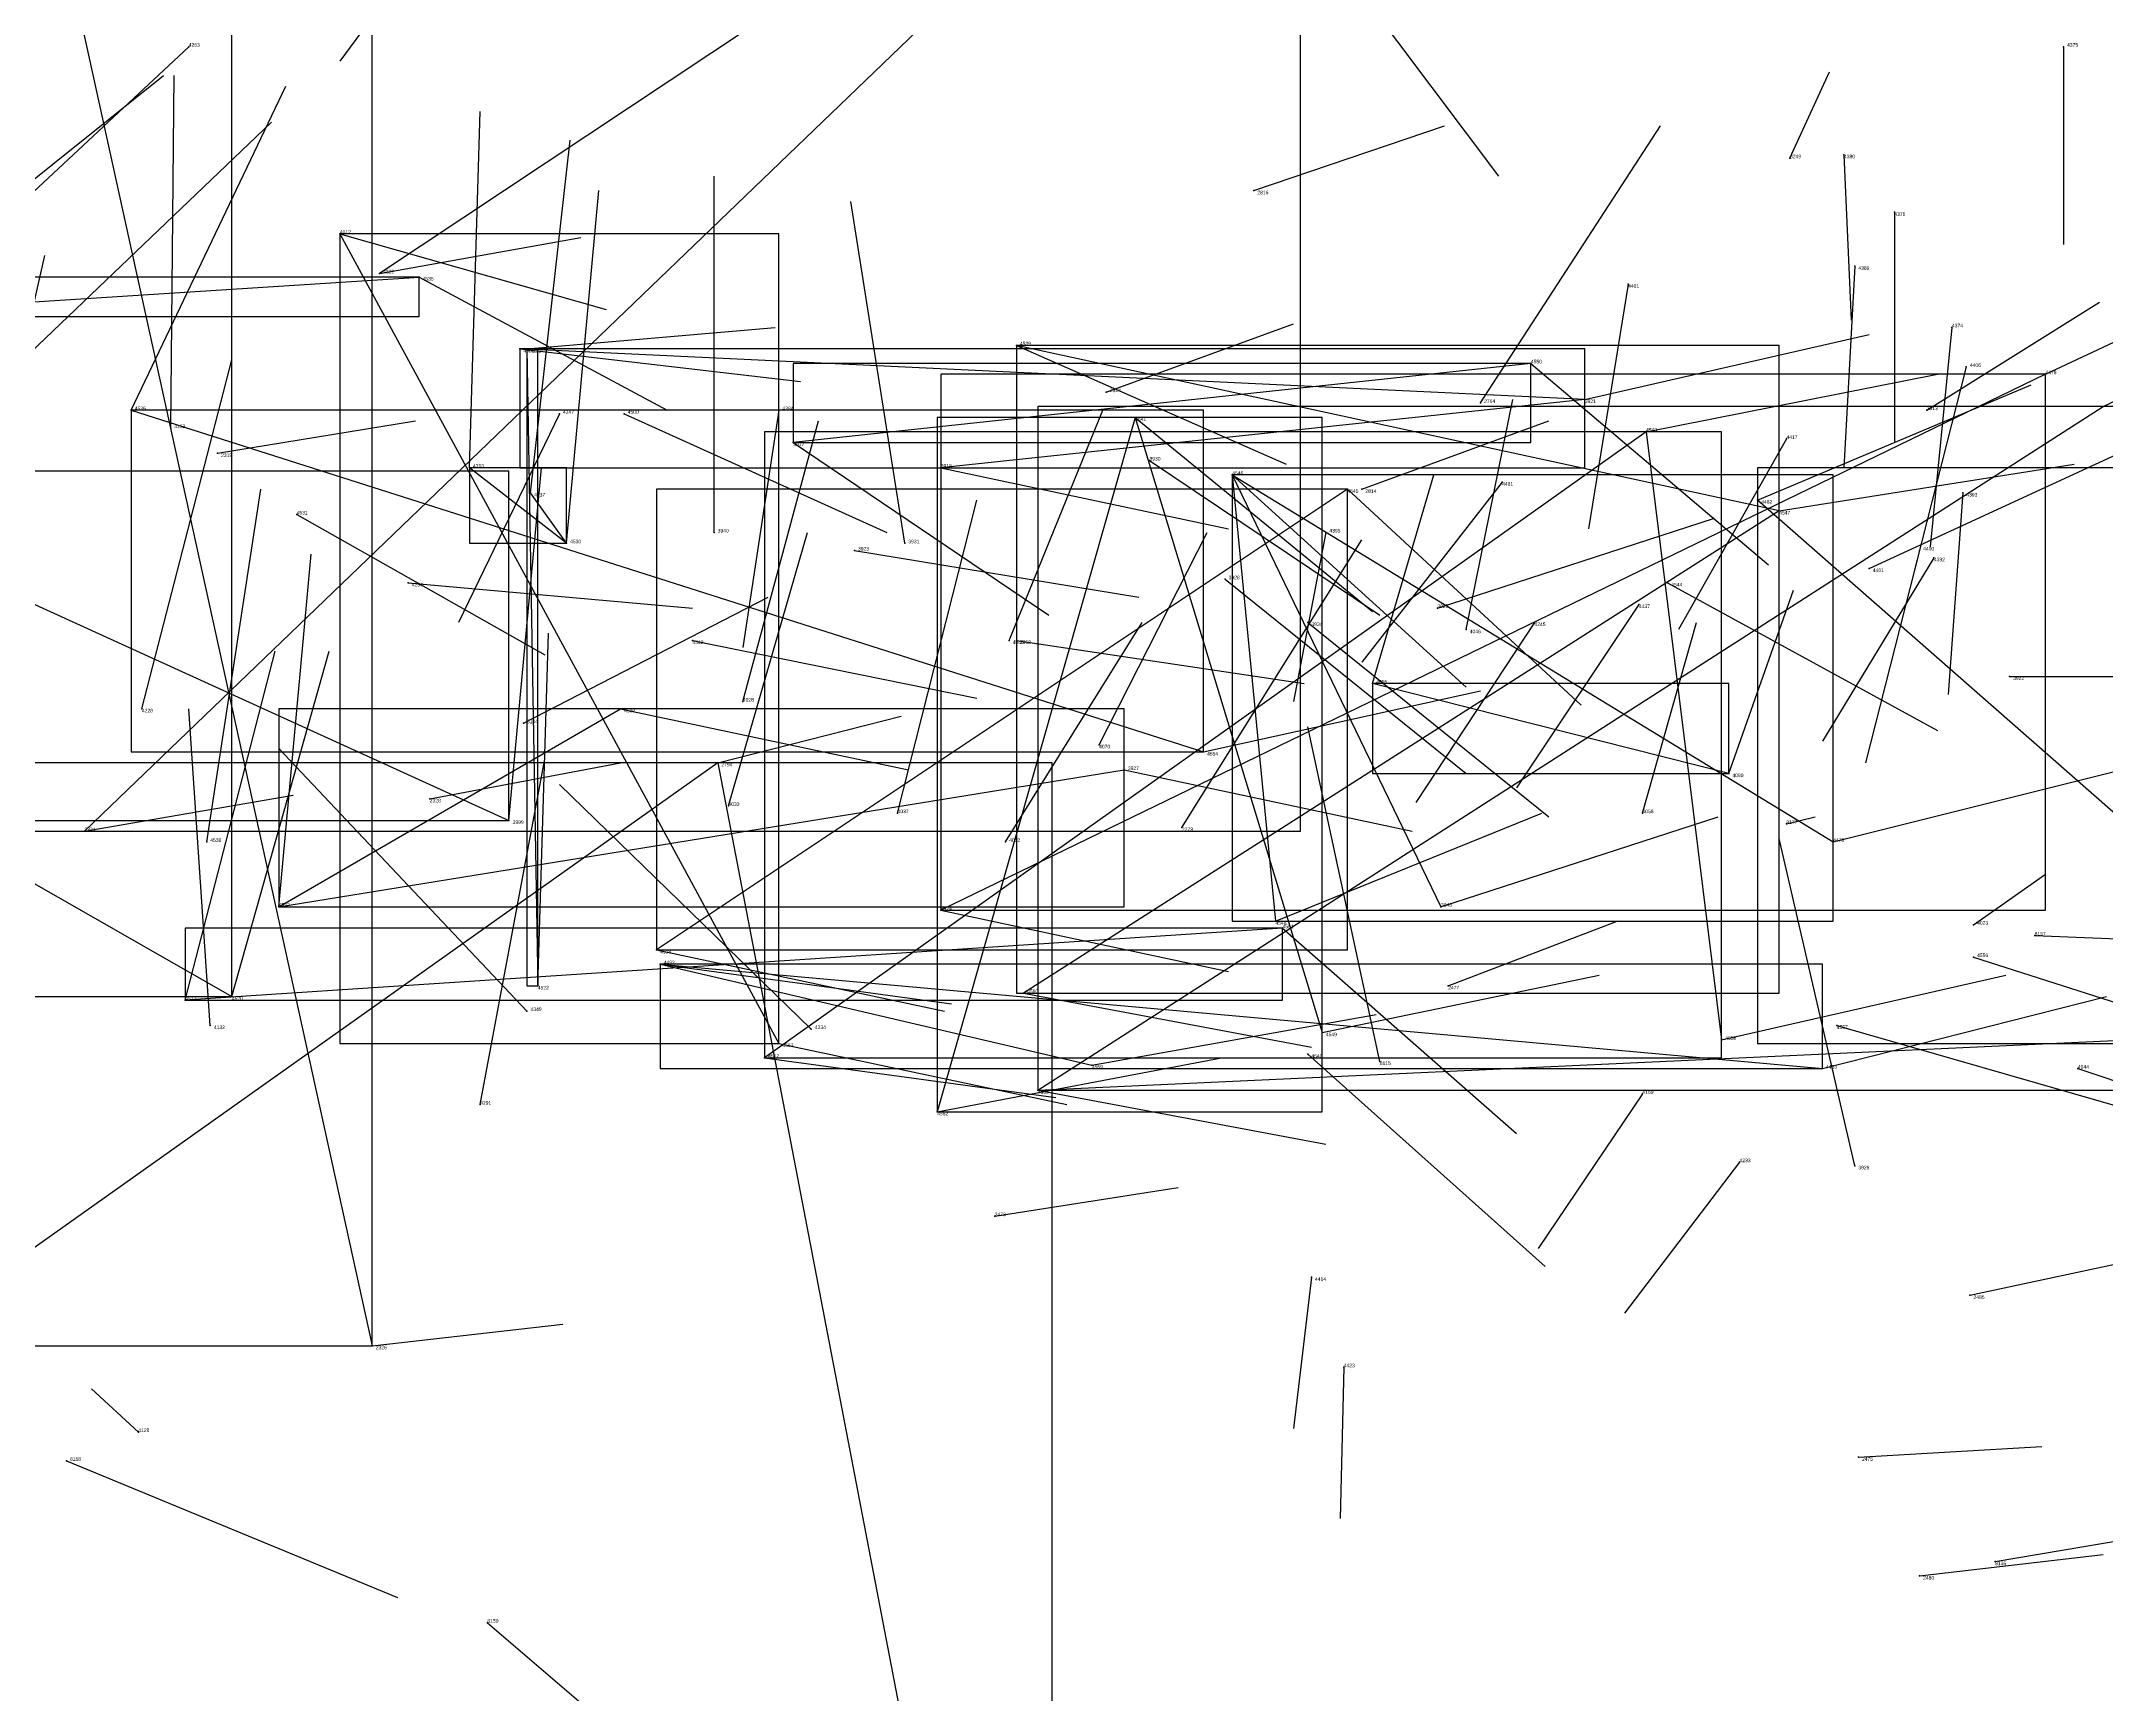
# Model space of a CAD drawing. Extents: x 59.1 to 70.8, y 600.3 to 605.1.
# Drawn here: x 65.823 to 66.397, y 603.286 to 603.746 of the extents above; entities that cross this region are included whole.
import ezdxf

# ---------------------------------------------------------------- set-up
doc = ezdxf.new("R2010")
doc.units = 0
for name, color, linetype in [('Clients', 3, 'CONTINUOUS'), ('Facilities', 3, 'CONTINUOUS'), ('Facilities_lines', 3, 'CONTINUOUS'), ('Min_max_boxes', 1, 'CONTINUOUS'), ('Normals', 1, 'CONTINUOUS'), ('Source_points', 5, 'CONTINUOUS'), ('Text', 3, 'CONTINUOUS')]:
    doc.layers.add(name, color=color, linetype=linetype)

msp = doc.modelspace()

# ---------------------------------------------------------------- linework, layer by layer
at = {"layer": 'Clients', "color": 5}
for p in [(65.917, 603.681, 449.525), (65.928, 603.68, 454.505), (65.956, 603.66, 454.437), (66.094, 603.661, 454.282), (66.396, 603.644, 453.868), (66.032, 603.634, 454.462), (65.942, 603.627, 454.758), (66.073, 603.627, 454.299), (65.959, 603.62, 454.641), (66.3, 603.618, 453.959), (66.193, 603.567, 455.718), (65.984, 603.56, 454.32), (66.146, 603.548, 454.12), (66.124, 603.543, 454.363), (65.835, 603.526, 449.617), (65.953, 603.529, 454.58), (66.321, 603.523, 453.896), (66.073, 603.504, 454.398), (66.212, 603.505, 454.064), (66.166, 603.501, 454.081), (65.994, 603.493, 454.361), (65.863, 603.479, 454.512), (65.876, 603.48, 454.601), (65.961, 603.483, 454.546), (66.096, 603.481, 454.324), (66.028, 603.467, 454.37), (66.179, 603.47, 454.088), (66.29, 603.468, 454.049), (66.024, 603.463, 454.426), (66.115, 603.461, 454.249), (66.318, 603.46, 453.952), (66.072, 603.448, 454.203), (65.915, 603.383, 449.57)]:
    msp.add_point(p, dxfattribs=at)
at = {"layer": 'Facilities', "color": 3}
for p in [(65.864, 603.744, 456.835), (66.385, 603.744, 457.278), (66.324, 603.714, 457.497), (66.309, 603.713, 460.955), (66.16, 603.704, 449.383), (66.338, 603.698, 457.136), (65.906, 603.692, 454.571), (66.327, 603.683, 457.325), (66.264, 603.678, 457.142), (66.354, 603.666, 457.175), (65.958, 603.66, 454.815), (66.237, 603.656, 454.166), (66.358, 603.655, 457.107), (66.38, 603.653, 453.939), (66.119, 603.648, 449.307), (66.223, 603.645, 453.015), (66.252, 603.646, 454.095), (65.848, 603.643, 454.53), (65.967, 603.642, 457.298), (65.985, 603.642, 454.373), (66.028, 603.643, 457.319), (66.127, 603.641, 454.215), (66.347, 603.643, 449.262), (65.859, 603.638, 454.506), (66.269, 603.637, 454.024), (66.308, 603.635, 457.031), (65.872, 603.631, 449.476), (66.131, 603.629, 454.914), (66.154, 603.625, 454.149), (66.229, 603.623, 456.975), (66.186, 603.621, 454.16), (66.19, 603.621, 449.39), (66.357, 603.62, 457.326), (65.894, 603.614, 454.442), (66.306, 603.615, 454.015), (65.969, 603.606, 454.566), (66.01, 603.609, 454.886), (66.063, 603.606, 454.803), (66.18, 603.609, 457.343), (66.049, 603.604, 454.241), (66.331, 603.599, 453.89), (66.345, 603.604, 457.149), (66.349, 603.602, 457.027), (65.925, 603.595, 454.375), (66.152, 603.596, 454.278), (66.275, 603.595, 454.131), (66.211, 603.588, 454.014), (66.267, 603.589, 456.975), (66.175, 603.584, 454.287), (66.219, 603.582, 455.773), (66.238, 603.584, 457.025), (66.004, 603.579, 454.252), (66.092, 603.579, 455.777), (66.094, 603.579, 454.178), (66.37, 603.569, 454.046), (65.851, 603.56, 454.5), (66.018, 603.562, 455.721), (65.957, 603.556, 459.201), (66.117, 603.55, 455.738), (66.011, 603.545, 449.423), (66.292, 603.542, 455.719), (65.931, 603.535, 449.437), (66.014, 603.533, 455.762), (66.061, 603.531, 455.699), (66.268, 603.531, 455.735), (66.14, 603.527, 453.079), (66.308, 603.528, 461.08), (65.869, 603.523, 454.647), (66.091, 603.523, 455.762), (65.889, 603.505, 454.573), (66.168, 603.499, 454.281), (66.36, 603.5, 455.665), (66.377, 603.497, 462.345), (66.36, 603.491, 454.037), (65.995, 603.489, 454.43), (66.214, 603.483, 449.252), (65.958, 603.476, 458.32), (65.87, 603.472, 456.331), (66.037, 603.471, 458.321), (66.322, 603.472, 454.091), (66.175, 603.464, 454.232), (66.195, 603.462, 459.67), (66.389, 603.46, 455.591), (65.945, 603.45, 456.282), (66.1, 603.454, 454.341), (66.268, 603.453, 456.938), (66.295, 603.434, 456.874), (66.327, 603.433, 458.198), (66.088, 603.419, 449.359), (66.176, 603.402, 457.126), (66.359, 603.397, 449.178), (66.185, 603.377, 457.164), (65.85, 603.359, 457.133), (65.83, 603.351, 459.94), (66.328, 603.352, 449.339), (66.345, 603.319, 449.181), (66.366, 603.323, 462.333), (65.947, 603.306, 459.682)]:
    msp.add_point(p, dxfattribs=at)
at = {"layer": 'Facilities_lines', "color": 3}
for p, q in [((65.755, 604.111, 449.536), (65.915, 603.383, 449.57)), ((66.173, 603.851, 449.286), (65.835, 603.526, 449.617)), ((66.173, 603.851, 449.286), (65.917, 603.681, 449.525)), ((65.472, 603.711, 454.94), (65.876, 603.48, 454.601)), ((65.906, 603.692, 454.571), (66.028, 603.467, 454.37)), ((65.757, 603.669, 454.74), (65.928, 603.68, 454.505)), ((66.252, 603.646, 454.095), (65.956, 603.66, 454.437)), ((65.958, 603.66, 454.815), (65.961, 603.483, 454.546)), ((66.306, 603.615, 454.015), (66.094, 603.661, 454.282)), ((66.237, 603.656, 454.166), (66.032, 603.634, 454.462)), ((66.38, 603.653, 453.939), (66.073, 603.504, 454.398)), ((66.252, 603.646, 454.095), (66.073, 603.627, 454.299)), ((65.848, 603.643, 454.53), (66.146, 603.548, 454.12)), ((66.127, 603.641, 454.215), (66.072, 603.448, 454.203)), ((66.1, 603.454, 454.341), (66.396, 603.644, 453.868)), ((66.127, 603.641, 454.215), (66.179, 603.47, 454.088)), ((66.269, 603.637, 454.024), (66.024, 603.463, 454.426)), ((66.269, 603.637, 454.024), (66.29, 603.468, 454.049)), ((65.74, 603.626, 454.617), (65.953, 603.529, 454.58)), ((65.969, 603.606, 454.566), (65.942, 603.627, 454.758)), ((66.154, 603.625, 454.149), (66.212, 603.505, 454.064)), ((66.154, 603.625, 454.149), (66.321, 603.523, 453.896)), ((66.154, 603.625, 454.149), (66.166, 603.501, 454.081)), ((65.969, 603.606, 454.566), (65.959, 603.62, 454.641)), ((66.186, 603.621, 454.16), (65.994, 603.493, 454.361)), ((66.472, 603.467, 453.816), (66.3, 603.618, 453.959)), ((66.306, 603.615, 454.015), (66.096, 603.481, 454.324)), ((66.292, 603.542, 455.719), (66.193, 603.567, 455.718)), ((65.889, 603.505, 454.573), (65.984, 603.56, 454.32)), ((66.011, 603.545, 449.423), (65.746, 603.357, 449.607)), ((65.889, 603.505, 454.573), (66.124, 603.543, 454.363)), ((66.011, 603.545, 449.423), (66.104, 603.061, 449.438)), ((66.168, 603.499, 454.281), (65.863, 603.479, 454.512)), ((65.995, 603.489, 454.43), (66.318, 603.46, 453.952)), ((65.995, 603.489, 454.43), (66.115, 603.461, 454.249)), ((66.1, 603.454, 454.341), (66.468, 603.471, 453.749))]:
    msp.add_line(p, q, dxfattribs=at)
at = {"layer": 'Min_max_boxes', "color": 1}
for p, q in [((65.915, 603.383, 449.484), (65.915, 604.277, 449.484)), ((65.915, 603.383, 449.58), (65.915, 604.277, 449.58)), ((66.173, 603.526, 449.286), (66.173, 604.027, 449.286)), ((66.173, 603.526, 449.617), (66.173, 604.027, 449.617)), ((65.876, 603.48, 454.601), (65.876, 603.808, 454.601)), ((65.876, 603.48, 455.235), (65.876, 603.808, 455.235)), ((66.028, 603.692, 454.37), (65.906, 603.692, 454.37)), ((65.906, 603.692, 454.37), (65.906, 603.467, 454.37)), ((66.028, 603.692, 454.571), (65.906, 603.692, 454.571)), ((65.906, 603.692, 454.571), (65.906, 603.467, 454.571)), ((65.906, 603.692, 454.37), (65.906, 603.692, 454.571)), ((66.028, 603.467, 454.37), (66.028, 603.692, 454.37)), ((66.028, 603.467, 454.571), (66.028, 603.692, 454.571)), ((66.028, 603.692, 454.37), (66.028, 603.692, 454.571)), ((65.928, 603.68, 454.505), (65.757, 603.68, 454.505)), ((65.928, 603.68, 454.74), (65.757, 603.68, 454.74)), ((65.928, 603.669, 454.505), (65.928, 603.68, 454.505)), ((65.928, 603.669, 454.74), (65.928, 603.68, 454.74)), ((65.928, 603.68, 454.505), (65.928, 603.68, 454.74)), ((65.757, 603.669, 454.505), (65.928, 603.669, 454.505)), ((65.757, 603.669, 454.74), (65.928, 603.669, 454.74)), ((65.928, 603.669, 454.505), (65.928, 603.669, 454.74)), ((66.252, 603.66, 454.095), (65.956, 603.66, 454.095)), ((65.956, 603.66, 454.095), (65.956, 603.627, 454.095)), ((66.252, 603.66, 454.437), (65.956, 603.66, 454.437)), ((65.956, 603.66, 454.437), (65.956, 603.627, 454.437)), ((65.956, 603.66, 454.095), (65.956, 603.66, 454.437)), ((65.961, 603.66, 454.546), (65.958, 603.66, 454.546)), ((65.958, 603.66, 454.546), (65.958, 603.483, 454.546)), ((65.961, 603.66, 454.815), (65.958, 603.66, 454.815)), ((65.958, 603.66, 454.815), (65.958, 603.483, 454.815)), ((65.958, 603.66, 454.546), (65.958, 603.66, 454.815)), ((65.961, 603.483, 454.546), (65.961, 603.66, 454.546)), ((65.961, 603.483, 454.815), (65.961, 603.66, 454.815)), ((65.961, 603.66, 454.546), (65.961, 603.66, 454.815)), ((66.306, 603.661, 454.015), (66.094, 603.661, 454.015)), ((66.094, 603.661, 454.015), (66.094, 603.481, 454.015)), ((66.306, 603.661, 454.324), (66.094, 603.661, 454.324)), ((66.094, 603.661, 454.324), (66.094, 603.481, 454.324)), ((66.094, 603.661, 454.015), (66.094, 603.661, 454.324)), ((66.252, 603.627, 454.095), (66.252, 603.66, 454.095)), ((66.252, 603.627, 454.437), (66.252, 603.66, 454.437)), ((66.252, 603.66, 454.095), (66.252, 603.66, 454.437)), ((66.306, 603.481, 454.015), (66.306, 603.661, 454.015)), ((66.306, 603.481, 454.324), (66.306, 603.661, 454.324)), ((66.306, 603.661, 454.015), (66.306, 603.661, 454.324)), ((66.237, 603.656, 454.166), (66.032, 603.656, 454.166)), ((66.032, 603.656, 454.166), (66.032, 603.634, 454.166)), ((66.237, 603.656, 454.462), (66.032, 603.656, 454.462)), ((66.032, 603.656, 454.462), (66.032, 603.634, 454.462)), ((66.032, 603.656, 454.166), (66.032, 603.656, 454.462)), ((66.38, 603.653, 453.939), (66.073, 603.653, 453.939)), ((66.073, 603.653, 453.939), (66.073, 603.504, 453.939)), ((66.38, 603.653, 454.398), (66.073, 603.653, 454.398)), ((66.073, 603.653, 454.398), (66.073, 603.504, 454.398)), ((66.073, 603.653, 453.939), (66.073, 603.653, 454.398)), ((66.237, 603.634, 454.166), (66.237, 603.656, 454.166)), ((66.237, 603.634, 454.462), (66.237, 603.656, 454.462)), ((66.237, 603.656, 454.166), (66.237, 603.656, 454.462)), ((66.38, 603.504, 453.939), (66.38, 603.653, 453.939)), ((66.38, 603.504, 454.398), (66.38, 603.653, 454.398)), ((66.38, 603.653, 453.939), (66.38, 603.653, 454.398)), ((66.146, 603.643, 454.12), (65.848, 603.643, 454.12)), ((65.848, 603.643, 454.12), (65.848, 603.548, 454.12)), ((66.146, 603.643, 454.53), (65.848, 603.643, 454.53)), ((65.848, 603.643, 454.53), (65.848, 603.548, 454.53)), ((65.848, 603.643, 454.12), (65.848, 603.643, 454.53)), ((66.179, 603.641, 454.088), (66.072, 603.641, 454.088)), ((66.072, 603.641, 454.088), (66.072, 603.448, 454.088)), ((66.179, 603.641, 454.215), (66.072, 603.641, 454.215)), ((66.072, 603.641, 454.215), (66.072, 603.448, 454.215)), ((66.072, 603.641, 454.088), (66.072, 603.641, 454.215)), ((66.468, 603.644, 453.749), (66.1, 603.644, 453.749)), ((66.1, 603.644, 453.749), (66.1, 603.454, 453.749)), ((66.468, 603.644, 454.341), (66.1, 603.644, 454.341)), ((66.1, 603.644, 454.341), (66.1, 603.454, 454.341)), ((66.1, 603.644, 453.749), (66.1, 603.644, 454.341)), ((66.146, 603.548, 454.12), (66.146, 603.643, 454.12)), ((66.146, 603.548, 454.53), (66.146, 603.643, 454.53)), ((66.146, 603.643, 454.12), (66.146, 603.643, 454.53)), ((66.179, 603.448, 454.088), (66.179, 603.641, 454.088)), ((66.179, 603.448, 454.215), (66.179, 603.641, 454.215)), ((66.179, 603.641, 454.088), (66.179, 603.641, 454.215)), ((66.29, 603.637, 454.024), (66.024, 603.637, 454.024)), ((66.024, 603.637, 454.024), (66.024, 603.463, 454.024)), ((66.29, 603.637, 454.426), (66.024, 603.637, 454.426)), ((66.024, 603.637, 454.426), (66.024, 603.463, 454.426)), ((66.024, 603.637, 454.024), (66.024, 603.637, 454.426)), ((66.032, 603.634, 454.166), (66.237, 603.634, 454.166)), ((66.032, 603.634, 454.462), (66.237, 603.634, 454.462)), ((66.032, 603.634, 454.166), (66.032, 603.634, 454.462)), ((66.237, 603.634, 454.166), (66.237, 603.634, 454.462)), ((66.29, 603.463, 454.024), (66.29, 603.637, 454.024)), ((66.29, 603.463, 454.426), (66.29, 603.637, 454.426)), ((66.29, 603.637, 454.024), (66.29, 603.637, 454.426)), ((65.953, 603.626, 454.58), (65.74, 603.626, 454.58)), ((65.953, 603.626, 454.617), (65.74, 603.626, 454.617)), ((65.969, 603.627, 454.566), (65.942, 603.627, 454.566)), ((65.942, 603.627, 454.566), (65.942, 603.606, 454.566)), ((65.969, 603.627, 454.758), (65.942, 603.627, 454.758)), ((65.942, 603.627, 454.758), (65.942, 603.606, 454.758)), ((65.942, 603.627, 454.566), (65.942, 603.627, 454.758)), ((65.953, 603.529, 454.58), (65.953, 603.626, 454.58)), ((65.953, 603.529, 454.617), (65.953, 603.626, 454.617)), ((65.953, 603.626, 454.58), (65.953, 603.626, 454.617)), ((65.956, 603.627, 454.095), (66.252, 603.627, 454.095)), ((65.956, 603.627, 454.437), (66.252, 603.627, 454.437)), ((65.956, 603.627, 454.095), (65.956, 603.627, 454.437)), ((65.969, 603.606, 454.566), (65.969, 603.627, 454.566)), ((65.969, 603.606, 454.758), (65.969, 603.627, 454.758)), ((65.969, 603.627, 454.566), (65.969, 603.627, 454.758)), ((66.321, 603.625, 453.896), (66.154, 603.625, 453.896)), ((66.154, 603.625, 453.896), (66.154, 603.501, 453.896)), ((66.321, 603.625, 454.149), (66.154, 603.625, 454.149)), ((66.154, 603.625, 454.149), (66.154, 603.501, 454.149)), ((66.154, 603.625, 453.896), (66.154, 603.625, 454.149)), ((66.252, 603.627, 454.095), (66.252, 603.627, 454.437)), ((66.472, 603.627, 453.735), (66.3, 603.627, 453.735)), ((66.3, 603.627, 453.735), (66.3, 603.467, 453.735)), ((66.472, 603.627, 453.959), (66.3, 603.627, 453.959)), ((66.3, 603.627, 453.959), (66.3, 603.467, 453.959)), ((66.3, 603.627, 453.735), (66.3, 603.627, 453.959)), ((66.321, 603.501, 453.896), (66.321, 603.625, 453.896)), ((66.321, 603.501, 454.149), (66.321, 603.625, 454.149)), ((66.321, 603.625, 453.896), (66.321, 603.625, 454.149)), ((66.186, 603.621, 454.16), (65.994, 603.621, 454.16)), ((65.994, 603.621, 454.16), (65.994, 603.493, 454.16)), ((66.186, 603.621, 454.361), (65.994, 603.621, 454.361)), ((65.994, 603.621, 454.361), (65.994, 603.493, 454.361)), ((65.994, 603.621, 454.16), (65.994, 603.621, 454.361)), ((66.186, 603.493, 454.16), (66.186, 603.621, 454.16)), ((66.186, 603.493, 454.361), (66.186, 603.621, 454.361)), ((66.186, 603.621, 454.16), (66.186, 603.621, 454.361)), ((65.942, 603.606, 454.566), (65.969, 603.606, 454.566)), ((65.942, 603.606, 454.758), (65.969, 603.606, 454.758)), ((65.942, 603.606, 454.566), (65.942, 603.606, 454.758)), ((65.969, 603.606, 454.566), (65.969, 603.606, 454.758)), ((66.292, 603.567, 455.718), (66.193, 603.567, 455.718)), ((66.193, 603.567, 455.718), (66.193, 603.542, 455.718)), ((66.292, 603.567, 455.719), (66.193, 603.567, 455.719)), ((66.193, 603.567, 455.719), (66.193, 603.542, 455.719)), ((66.193, 603.567, 455.718), (66.193, 603.567, 455.719)), ((66.292, 603.542, 455.718), (66.292, 603.567, 455.718)), ((66.292, 603.542, 455.719), (66.292, 603.567, 455.719)), ((66.292, 603.567, 455.718), (66.292, 603.567, 455.719)), ((66.124, 603.56, 454.32), (65.889, 603.56, 454.32)), ((65.889, 603.56, 454.32), (65.889, 603.505, 454.32)), ((66.124, 603.56, 454.573), (65.889, 603.56, 454.573)), ((65.889, 603.56, 454.573), (65.889, 603.505, 454.573)), ((65.889, 603.56, 454.32), (65.889, 603.56, 454.573)), ((66.124, 603.505, 454.32), (66.124, 603.56, 454.32)), ((66.124, 603.505, 454.573), (66.124, 603.56, 454.573)), ((66.124, 603.56, 454.32), (66.124, 603.56, 454.573)), ((65.848, 603.548, 454.12), (66.146, 603.548, 454.12)), ((65.848, 603.548, 454.53), (66.146, 603.548, 454.53)), ((65.848, 603.548, 454.12), (65.848, 603.548, 454.53)), ((66.146, 603.548, 454.12), (66.146, 603.548, 454.53)), ((66.104, 603.545, 449.423), (65.746, 603.545, 449.423)), ((66.104, 603.545, 449.607), (65.746, 603.545, 449.607)), ((66.104, 603.061, 449.423), (66.104, 603.545, 449.423)), ((66.104, 603.061, 449.607), (66.104, 603.545, 449.607)), ((66.104, 603.545, 449.423), (66.104, 603.545, 449.607)), ((66.193, 603.542, 455.718), (66.292, 603.542, 455.718)), ((66.193, 603.542, 455.719), (66.292, 603.542, 455.719)), ((66.193, 603.542, 455.718), (66.193, 603.542, 455.719)), ((66.292, 603.542, 455.718), (66.292, 603.542, 455.719)), ((65.74, 603.529, 454.58), (65.953, 603.529, 454.58)), ((65.74, 603.529, 454.617), (65.953, 603.529, 454.617)), ((65.762, 603.526, 449.286), (66.173, 603.526, 449.286)), ((65.762, 603.526, 449.617), (66.173, 603.526, 449.617)), ((65.953, 603.529, 454.58), (65.953, 603.529, 454.617)), ((66.173, 603.526, 449.286), (66.173, 603.526, 449.617)), ((65.889, 603.505, 454.32), (66.124, 603.505, 454.32)), ((65.889, 603.505, 454.573), (66.124, 603.505, 454.573)), ((65.889, 603.505, 454.32), (65.889, 603.505, 454.573)), ((66.073, 603.504, 453.939), (66.38, 603.504, 453.939)), ((66.073, 603.504, 454.398), (66.38, 603.504, 454.398)), ((66.073, 603.504, 453.939), (66.073, 603.504, 454.398)), ((66.124, 603.505, 454.32), (66.124, 603.505, 454.573)), ((66.38, 603.504, 453.939), (66.38, 603.504, 454.398)), ((66.168, 603.499, 454.281), (65.863, 603.499, 454.281)), ((65.863, 603.499, 454.281), (65.863, 603.479, 454.281)), ((66.168, 603.499, 454.512), (65.863, 603.499, 454.512)), ((65.863, 603.499, 454.512), (65.863, 603.479, 454.512)), ((65.863, 603.499, 454.281), (65.863, 603.499, 454.512)), ((66.154, 603.501, 453.896), (66.321, 603.501, 453.896)), ((66.154, 603.501, 454.149), (66.321, 603.501, 454.149)), ((66.154, 603.501, 453.896), (66.154, 603.501, 454.149)), ((66.168, 603.479, 454.281), (66.168, 603.499, 454.281)), ((66.168, 603.479, 454.512), (66.168, 603.499, 454.512)), ((66.168, 603.499, 454.281), (66.168, 603.499, 454.512)), ((66.321, 603.501, 453.896), (66.321, 603.501, 454.149)), ((65.994, 603.493, 454.16), (66.186, 603.493, 454.16)), ((65.994, 603.493, 454.361), (66.186, 603.493, 454.361)), ((65.994, 603.493, 454.16), (65.994, 603.493, 454.361)), ((66.186, 603.493, 454.16), (66.186, 603.493, 454.361)), ((66.318, 603.489, 453.952), (65.995, 603.489, 453.952)), ((65.995, 603.489, 453.952), (65.995, 603.46, 453.952)), ((66.318, 603.489, 454.43), (65.995, 603.489, 454.43)), ((65.995, 603.489, 454.43), (65.995, 603.46, 454.43)), ((65.995, 603.489, 453.952), (65.995, 603.489, 454.43)), ((66.318, 603.46, 453.952), (66.318, 603.489, 453.952)), ((66.318, 603.46, 454.43), (66.318, 603.489, 454.43)), ((66.318, 603.489, 453.952), (66.318, 603.489, 454.43)), ((65.186, 603.48, 454.601), (65.876, 603.48, 454.601)), ((65.186, 603.48, 455.235), (65.876, 603.48, 455.235)), ((65.863, 603.479, 454.281), (66.168, 603.479, 454.281)), ((65.863, 603.479, 454.512), (66.168, 603.479, 454.512)), ((65.863, 603.479, 454.281), (65.863, 603.479, 454.512)), ((65.876, 603.48, 454.601), (65.876, 603.48, 455.235)), ((65.958, 603.483, 454.546), (65.961, 603.483, 454.546)), ((65.958, 603.483, 454.815), (65.961, 603.483, 454.815)), ((65.958, 603.483, 454.546), (65.958, 603.483, 454.815)), ((65.961, 603.483, 454.546), (65.961, 603.483, 454.815)), ((66.094, 603.481, 454.015), (66.306, 603.481, 454.015)), ((66.094, 603.481, 454.324), (66.306, 603.481, 454.324)), ((66.094, 603.481, 454.015), (66.094, 603.481, 454.324)), ((66.168, 603.479, 454.281), (66.168, 603.479, 454.512)), ((66.306, 603.481, 454.015), (66.306, 603.481, 454.324)), ((65.906, 603.467, 454.37), (66.028, 603.467, 454.37)), ((65.906, 603.467, 454.571), (66.028, 603.467, 454.571)), ((65.906, 603.467, 454.37), (65.906, 603.467, 454.571)), ((66.028, 603.467, 454.37), (66.028, 603.467, 454.571)), ((66.3, 603.467, 453.735), (66.472, 603.467, 453.735)), ((66.3, 603.467, 453.959), (66.472, 603.467, 453.959)), ((66.3, 603.467, 453.735), (66.3, 603.467, 453.959)), ((66.024, 603.463, 454.024), (66.29, 603.463, 454.024)), ((66.024, 603.463, 454.426), (66.29, 603.463, 454.426)), ((66.024, 603.463, 454.024), (66.024, 603.463, 454.426)), ((66.29, 603.463, 454.024), (66.29, 603.463, 454.426)), ((65.995, 603.46, 453.952), (66.318, 603.46, 453.952)), ((65.995, 603.46, 454.43), (66.318, 603.46, 454.43)), ((65.995, 603.46, 453.952), (65.995, 603.46, 454.43)), ((66.318, 603.46, 453.952), (66.318, 603.46, 454.43)), ((66.1, 603.454, 453.749), (66.468, 603.454, 453.749)), ((66.1, 603.454, 454.341), (66.468, 603.454, 454.341)), ((66.1, 603.454, 453.749), (66.1, 603.454, 454.341)), ((66.072, 603.448, 454.088), (66.179, 603.448, 454.088)), ((66.072, 603.448, 454.215), (66.179, 603.448, 454.215)), ((66.072, 603.448, 454.088), (66.072, 603.448, 454.215)), ((66.179, 603.448, 454.088), (66.179, 603.448, 454.215)), ((65.606, 603.383, 449.484), (65.915, 603.383, 449.484)), ((65.606, 603.383, 449.58), (65.915, 603.383, 449.58)), ((65.915, 603.383, 449.484), (65.915, 603.383, 449.58))]:
    msp.add_line(p, q, dxfattribs=at)
at = {"layer": 'Normals', "color": 1}
for p, q in [((65.934, 603.778, 457.451), (65.906, 603.74, 457.539)), ((66.177, 603.776, 454.484), (66.228, 603.708, 454.537)), ((65.864, 603.744, 456.835), (65.818, 603.701, 456.913)), ((66.385, 603.744, 457.278), (66.385, 603.689, 457.361)), ((66.309, 603.713, 460.955), (66.32, 603.737, 461.051)), ((65.787, 603.68, 454.632), (65.857, 603.736, 454.676)), ((65.848, 603.643, 454.53), (65.891, 603.733, 454.539)), ((65.859, 603.638, 454.506), (65.86, 603.736, 454.487)), ((65.942, 603.627, 454.758), (65.945, 603.726, 454.743)), ((65.82, 603.659, 454.569), (65.887, 603.723, 454.607)), ((66.16, 603.704, 449.383), (66.213, 603.722, 449.466)), ((66.223, 603.645, 453.015), (66.273, 603.722, 453.054)), ((65.959, 603.62, 454.641), (65.97, 603.718, 454.627)), ((66.324, 603.714, 457.497), (66.326, 603.668, 457.586)), ((66.01, 603.609, 454.886), (66.01, 603.708, 454.873)), ((65.969, 603.606, 454.566), (65.978, 603.704, 454.551)), ((66.063, 603.606, 454.803), (66.048, 603.701, 454.774)), ((66.338, 603.698, 457.136), (66.338, 603.634, 457.213)), ((65.906, 603.692, 454.571), (65.98, 603.671, 454.635)), ((65.917, 603.681, 449.525), (65.973, 603.691, 449.607)), ((65.802, 603.589, 454.56), (65.824, 603.686, 454.558)), ((66.38, 603.653, 453.939), (66.457, 603.689, 453.992)), ((65.928, 603.68, 454.505), (65.997, 603.643, 454.567)), ((66.327, 603.683, 457.325), (66.324, 603.627, 457.408)), ((66.396, 603.644, 453.868), (66.471, 603.68, 453.924)), ((66.264, 603.678, 457.142), (66.253, 603.61, 457.215)), ((66.347, 603.643, 449.262), (66.395, 603.673, 449.344)), ((65.958, 603.66, 454.815), (66.027, 603.666, 454.887)), ((66.119, 603.648, 449.307), (66.171, 603.667, 449.39)), ((66.252, 603.646, 454.095), (66.331, 603.664, 454.154)), ((66.354, 603.666, 457.175), (66.348, 603.605, 457.254)), ((65.851, 603.56, 454.5), (65.876, 603.657, 454.494)), ((65.956, 603.66, 454.437), (66.034, 603.651, 454.499)), ((66.094, 603.661, 454.282), (66.169, 603.628, 454.339)), ((66.237, 603.656, 454.166), (66.303, 603.6, 454.216)), ((66.269, 603.637, 454.024), (66.35, 603.653, 454.08)), ((66.358, 603.655, 457.107), (66.343, 603.596, 457.187)), ((66.219, 603.582, 455.773), (66.232, 603.646, 455.849)), ((66.3, 603.618, 453.959), (66.376, 603.65, 454.016)), ((65.872, 603.631, 449.476), (65.927, 603.64, 449.559)), ((65.967, 603.642, 457.298), (65.939, 603.584, 457.374)), ((65.985, 603.642, 454.373), (66.058, 603.609, 454.432)), ((66.028, 603.643, 457.319), (66.018, 603.577, 457.394)), ((66.018, 603.562, 455.721), (66.039, 603.64, 455.78)), ((66.092, 603.579, 455.777), (66.118, 603.643, 455.849)), ((66.127, 603.641, 454.215), (66.193, 603.587, 454.267)), ((66.19, 603.621, 449.39), (66.242, 603.64, 449.473)), ((66.032, 603.634, 454.462), (66.103, 603.586, 454.514)), ((66.308, 603.635, 457.031), (66.278, 603.582, 457.111)), ((66.331, 603.599, 453.89), (66.407, 603.634, 453.945)), ((66.131, 603.629, 454.914), (66.195, 603.586, 454.977)), ((66.306, 603.615, 454.015), (66.388, 603.628, 454.07)), ((65.953, 603.529, 454.58), (65.962, 603.627, 454.565)), ((66.073, 603.627, 454.299), (66.153, 603.61, 454.356)), ((66.154, 603.625, 454.149), (66.219, 603.566, 454.197)), ((66.229, 603.623, 456.975), (66.19, 603.573, 457.052)), ((66.193, 603.567, 455.718), (66.21, 603.625, 455.798)), ((65.869, 603.523, 454.647), (65.884, 603.621, 454.637)), ((66.061, 603.531, 455.699), (66.083, 603.618, 455.742)), ((66.186, 603.621, 454.16), (66.251, 603.561, 454.207)), ((66.357, 603.62, 457.326), (66.353, 603.564, 457.409)), ((65.894, 603.614, 454.442), (65.963, 603.575, 454.503)), ((66.211, 603.588, 454.014), (66.288, 603.613, 454.073)), ((66.014, 603.533, 455.762), (66.036, 603.609, 455.823)), ((66.117, 603.55, 455.738), (66.147, 603.609, 455.813)), ((66.14, 603.527, 453.079), (66.19, 603.607, 453.112)), ((66.18, 603.609, 457.343), (66.171, 603.562, 457.431)), ((65.889, 603.505, 454.573), (65.898, 603.603, 454.556)), ((66.049, 603.604, 454.241), (66.128, 603.591, 454.301)), ((66.349, 603.602, 457.027), (66.318, 603.551, 457.107)), ((66.345, 603.604, 457.149), (66.33, 603.545, 457.229)), ((65.925, 603.595, 454.375), (66.004, 603.588, 454.436)), ((66.152, 603.596, 454.278), (66.219, 603.542, 454.329)), ((66.275, 603.595, 454.131), (66.35, 603.554, 454.182)), ((65.957, 603.556, 459.201), (66.025, 603.591, 459.265)), ((66.267, 603.589, 456.975), (66.233, 603.538, 457.054)), ((66.292, 603.542, 455.719), (66.31, 603.593, 455.803)), ((66.091, 603.523, 455.762), (66.129, 603.584, 455.832)), ((66.175, 603.584, 454.287), (66.242, 603.53, 454.338)), ((66.238, 603.584, 457.025), (66.205, 603.534, 457.105)), ((66.268, 603.531, 455.735), (66.283, 603.584, 455.818)), ((65.863, 603.479, 454.512), (65.888, 603.576, 454.506)), ((65.876, 603.48, 454.601), (65.903, 603.576, 454.598)), ((65.961, 603.483, 454.546), (65.964, 603.581, 454.525)), ((66.004, 603.579, 454.252), (66.083, 603.563, 454.311)), ((66.094, 603.579, 454.178), (66.174, 603.567, 454.236)), ((66.146, 603.548, 454.12), (66.223, 603.565, 454.182)), ((66.37, 603.569, 454.046), (66.453, 603.569, 454.101)), ((65.87, 603.472, 456.331), (65.864, 603.56, 456.285)), ((65.984, 603.56, 454.32), (66.064, 603.543, 454.378)), ((66.011, 603.545, 449.423), (66.062, 603.558, 449.508)), ((66.195, 603.462, 459.67), (66.175, 603.555, 459.639)), ((65.958, 603.476, 458.32), (65.889, 603.549, 458.319)), ((65.931, 603.535, 449.437), (65.984, 603.545, 449.521)), ((65.945, 603.45, 456.282), (65.963, 603.546, 456.262)), ((66.124, 603.543, 454.363), (66.204, 603.526, 454.42)), ((66.321, 603.523, 453.896), (66.401, 603.543, 453.953)), ((65.835, 603.526, 449.617), (65.893, 603.536, 449.698)), ((66.037, 603.471, 458.321), (65.967, 603.539, 458.342)), ((66.166, 603.501, 454.081), (66.24, 603.531, 454.141)), ((66.212, 603.505, 454.064), (66.289, 603.53, 454.123)), ((66.308, 603.528, 461.08), (66.316, 603.53, 461.18)), ((66.327, 603.433, 458.198), (66.306, 603.524, 458.162)), ((66.36, 603.5, 455.665), (66.38, 603.514, 455.762)), ((66.073, 603.504, 454.398), (66.153, 603.487, 454.456)), ((66.168, 603.499, 454.281), (66.233, 603.442, 454.331)), ((66.214, 603.483, 449.252), (66.261, 603.501, 449.338)), ((66.377, 603.497, 462.345), (66.425, 603.495, 462.433)), ((65.994, 603.493, 454.361), (66.074, 603.476, 454.419)), ((66.36, 603.491, 454.037), (66.441, 603.465, 454.089)), ((65.995, 603.489, 454.43), (66.076, 603.478, 454.487)), ((66.179, 603.47, 454.088), (66.256, 603.486, 454.149)), ((66.29, 603.468, 454.049), (66.369, 603.486, 454.108)), ((66.096, 603.481, 454.324), (66.176, 603.466, 454.382)), ((66.318, 603.46, 453.952), (66.397, 603.48, 454.01)), ((66.115, 603.461, 454.249), (66.194, 603.475, 454.309)), ((66.028, 603.467, 454.37), (66.108, 603.45, 454.428)), ((66.322, 603.472, 454.091), (66.402, 603.449, 454.146)), ((66.024, 603.463, 454.426), (66.105, 603.452, 454.483)), ((66.072, 603.448, 454.203), (66.151, 603.463, 454.263)), ((66.175, 603.464, 454.232), (66.241, 603.405, 454.28)), ((66.389, 603.46, 455.591), (66.407, 603.454, 455.689)), ((66.1, 603.454, 454.341), (66.18, 603.439, 454.399)), ((66.268, 603.453, 456.938), (66.239, 603.41, 457.023)), ((66.295, 603.434, 456.874), (66.263, 603.392, 456.959)), ((66.088, 603.419, 449.359), (66.139, 603.427, 449.445)), ((66.359, 603.397, 449.178), (66.415, 603.409, 449.26)), ((66.176, 603.402, 457.126), (66.171, 603.36, 457.217)), ((65.915, 603.383, 449.57), (65.968, 603.389, 449.654)), ((66.185, 603.377, 457.164), (66.184, 603.335, 457.255)), ((65.85, 603.359, 457.133), (65.837, 603.371, 457.231)), ((66.328, 603.352, 449.339), (66.379, 603.355, 449.425)), ((65.83, 603.351, 459.94), (65.922, 603.313, 459.942)), ((66.366, 603.323, 462.333), (66.413, 603.331, 462.421)), ((66.345, 603.319, 449.181), (66.396, 603.325, 449.267)), ((65.947, 603.306, 459.682), (66.023, 603.241, 459.676))]:
    msp.add_line(p, q, dxfattribs=at)
at = {"layer": 'Source_points', "color": 5}
for p in [(65.864, 603.744, 456.835), (66.385, 603.744, 457.278), (66.324, 603.714, 457.497), (66.309, 603.713, 460.955), (66.16, 603.704, 449.383), (66.338, 603.698, 457.136), (65.906, 603.692, 454.571), (65.917, 603.681, 449.525), (65.928, 603.68, 454.505), (66.327, 603.683, 457.325), (66.264, 603.678, 457.142), (66.354, 603.666, 457.175), (65.956, 603.66, 454.437), (65.958, 603.66, 454.815), (66.094, 603.661, 454.282), (66.237, 603.656, 454.166), (66.358, 603.655, 457.107), (66.38, 603.653, 453.939), (66.119, 603.648, 449.307), (66.223, 603.645, 453.015), (66.252, 603.646, 454.095), (65.848, 603.643, 454.53), (65.967, 603.642, 457.298), (65.985, 603.642, 454.373), (66.028, 603.643, 457.319), (66.127, 603.641, 454.215), (66.347, 603.643, 449.262), (66.396, 603.644, 453.868), (65.859, 603.638, 454.506), (66.032, 603.634, 454.462), (66.269, 603.637, 454.024), (66.308, 603.635, 457.031), (65.872, 603.631, 449.476), (66.131, 603.629, 454.914), (65.942, 603.627, 454.758), (66.073, 603.627, 454.299), (66.154, 603.625, 454.149), (66.229, 603.623, 456.975), (65.959, 603.62, 454.641), (66.186, 603.621, 454.16), (66.19, 603.621, 449.39), (66.3, 603.618, 453.959), (66.357, 603.62, 457.326), (65.894, 603.614, 454.442), (66.306, 603.615, 454.015), (65.969, 603.606, 454.566), (66.01, 603.609, 454.886), (66.063, 603.606, 454.803), (66.18, 603.609, 457.343), (66.049, 603.604, 454.241), (66.331, 603.599, 453.89), (66.345, 603.604, 457.149), (66.349, 603.602, 457.027), (65.925, 603.595, 454.375), (66.152, 603.596, 454.278), (66.275, 603.595, 454.131), (66.211, 603.588, 454.014), (66.267, 603.589, 456.975), (66.175, 603.584, 454.287), (66.219, 603.582, 455.773), (66.238, 603.584, 457.025), (66.004, 603.579, 454.252), (66.092, 603.579, 455.777), (66.094, 603.579, 454.178), (66.193, 603.567, 455.718), (66.37, 603.569, 454.046), (65.851, 603.56, 454.5), (65.984, 603.56, 454.32), (66.018, 603.562, 455.721), (65.957, 603.556, 459.201), (66.117, 603.55, 455.738), (66.146, 603.548, 454.12), (66.011, 603.545, 449.423), (66.124, 603.543, 454.363), (66.292, 603.542, 455.719), (65.931, 603.535, 449.437), (66.014, 603.533, 455.762), (66.061, 603.531, 455.699), (66.268, 603.531, 455.735), (65.835, 603.526, 449.617), (65.953, 603.529, 454.58), (66.14, 603.527, 453.079), (66.308, 603.528, 461.08), (65.869, 603.523, 454.647), (66.091, 603.523, 455.762), (66.321, 603.523, 453.896), (65.889, 603.505, 454.573), (66.073, 603.504, 454.398), (66.212, 603.505, 454.064), (66.166, 603.501, 454.081), (66.168, 603.499, 454.281), (66.36, 603.5, 455.665), (66.377, 603.497, 462.345), (65.994, 603.493, 454.361), (66.36, 603.491, 454.037), (65.995, 603.489, 454.43), (65.863, 603.479, 454.512), (65.876, 603.48, 454.601), (65.961, 603.483, 454.546), (66.096, 603.481, 454.324), (66.214, 603.483, 449.252), (65.958, 603.476, 458.32), (65.87, 603.472, 456.331), (66.028, 603.467, 454.37), (66.037, 603.471, 458.321), (66.179, 603.47, 454.088), (66.29, 603.468, 454.049), (66.322, 603.472, 454.091), (66.024, 603.463, 454.426), (66.175, 603.464, 454.232), (66.195, 603.462, 459.67), (66.115, 603.461, 454.249), (66.318, 603.46, 453.952), (66.389, 603.46, 455.591), (65.945, 603.45, 456.282), (66.1, 603.454, 454.341), (66.268, 603.453, 456.938), (66.072, 603.448, 454.203), (66.295, 603.434, 456.874), (66.327, 603.433, 458.198), (66.088, 603.419, 449.359), (66.176, 603.402, 457.126), (66.359, 603.397, 449.178), (65.915, 603.383, 449.57), (66.185, 603.377, 457.164), (65.85, 603.359, 457.133), (65.83, 603.351, 459.94), (66.328, 603.352, 449.339), (66.345, 603.319, 449.181), (66.366, 603.323, 462.333), (65.947, 603.306, 459.682)]:
    msp.add_point(p, dxfattribs=at)

# ---------------------------------------------------------------- texts
at = {"layer": 'Text', "color": 3}
for s, p in [('4263', (65.864, 603.744, 456.835)), ('4375', (66.386, 603.744, 457.278)), ('8249', (66.309, 603.713, 460.955)), ('4380', (66.324, 603.713, 457.497)), ('2816', (66.161, 603.703, 449.383)), ('4376', (66.338, 603.697, 457.136)), ('4012', (65.906, 603.692, 454.571)), ('2322', (65.918, 603.681, 449.525)), ('4535', (65.929, 603.679, 454.505)), ('4389', (66.328, 603.682, 457.325)), ('4401', (66.264, 603.677, 457.142)), ('4539', (66.095, 603.661, 454.282)), ('4374', (66.354, 603.666, 457.175)), ('4505', (65.957, 603.659, 454.437)), ('4222', (65.959, 603.659, 454.815)), ('4550', (66.237, 603.656, 454.166)), ('4406', (66.359, 603.655, 457.107)), ('4478', (66.38, 603.653, 453.939)), ('2314', (66.12, 603.648, 449.307)), ('2764', (66.224, 603.645, 453.015)), ('3921', (66.252, 603.645, 454.095)), ('4536', (65.849, 603.643, 454.53)), ('4153', (65.86, 603.638, 454.506)), ('4247', (65.968, 603.642, 457.298)), ('4500', (65.986, 603.642, 454.373)), ('4384', (66.029, 603.643, 457.319)), ('4541', (66.127, 603.64, 454.215)), ('2313', (66.347, 603.643, 449.262)), ('3917', (66.032, 603.633, 454.462)), ('4543', (66.269, 603.637, 454.024)), ('4417', (66.308, 603.635, 457.031)), ('2319', (65.873, 603.63, 449.476)), ('4213', (65.943, 603.627, 454.758)), ('3918', (66.073, 603.627, 454.299)), ('3930', (66.131, 603.629, 454.914)), ('4546', (66.154, 603.625, 454.149)), ('4481', (66.229, 603.622, 456.975)), ('4537', (65.96, 603.619, 454.641)), ('4545', (66.186, 603.62, 454.16)), ('2814', (66.191, 603.62, 449.39)), ('4462', (66.301, 603.617, 453.959)), ('4393', (66.358, 603.619, 457.326)), ('4531', (65.894, 603.614, 454.442)), ('4547', (66.306, 603.614, 454.015)), ('4530', (65.97, 603.606, 454.566)), ('3940', (66.011, 603.609, 454.886)), ('3923', (66.05, 603.604, 454.241)), ('3931', (66.064, 603.606, 454.803)), ('4395', (66.181, 603.609, 457.343)), ('4400', (66.346, 603.604, 457.149)), ('4461', (66.332, 603.598, 453.89)), ('4392', (66.349, 603.601, 457.027)), ('4234', (65.926, 603.594, 454.375)), ('3928', (66.153, 603.596, 454.278)), ('4544', (66.276, 603.594, 454.131)), ('3925', (66.211, 603.588, 454.014)), ('4437', (66.267, 603.588, 456.975)), ('3934', (66.176, 603.583, 454.287)), ('4046', (66.22, 603.581, 455.773)), ('4245', (66.238, 603.583, 457.025)), ('4542', (66.004, 603.578, 454.252)), ('4040', (66.093, 603.578, 455.777)), ('3958', (66.095, 603.578, 454.178)), ('4055', (66.194, 603.567, 455.718)), ('3922', (66.371, 603.568, 454.046)), ('4228', (65.851, 603.559, 454.5)), ('4502', (65.985, 603.559, 454.32)), ('4028', (66.018, 603.562, 455.721)), ('8144', (65.958, 603.556, 459.201)), ('4070', (66.117, 603.549, 455.738)), ('4554', (66.147, 603.547, 454.12)), ('2794', (66.012, 603.544, 449.423)), ('3927', (66.125, 603.543, 454.363)), ('4090', (66.293, 603.541, 455.719)), ('2328', (65.931, 603.534, 449.437)), ('4033', (66.014, 603.533, 455.762)), ('4037', (66.061, 603.531, 455.699)), ('4058', (66.268, 603.531, 455.735)), ('2324', (65.835, 603.526, 449.617)), ('3999', (65.954, 603.528, 454.58)), ('2273', (66.14, 603.526, 453.079)), ('8177', (66.308, 603.528, 461.08)), ('4538', (65.87, 603.523, 454.647)), ('4052', (66.092, 603.523, 455.762)), ('4476', (66.321, 603.523, 453.896)), ('4532', (65.889, 603.505, 454.573)), ('3924', (66.073, 603.504, 454.398)), ('3943', (66.212, 603.505, 454.064)), ('4548', (66.166, 603.5, 454.081)), ('4551', (66.168, 603.499, 454.281)), ('4023', (66.361, 603.5, 455.665)), ('8157', (66.377, 603.497, 462.345)), ('4518', (65.995, 603.492, 454.361)), ('4492', (65.996, 603.489, 454.43)), ('4556', (66.361, 603.491, 454.037)), ('4517', (65.863, 603.479, 454.512)), ('4520', (65.876, 603.479, 454.601)), ('4522', (65.961, 603.482, 454.546)), ('4560', (66.097, 603.481, 454.324)), ('2477', (66.214, 603.482, 449.252)), ('4349', (65.959, 603.476, 458.32)), ('4132', (65.871, 603.471, 456.331)), ('4553', (66.029, 603.466, 454.37)), ('4334', (66.038, 603.471, 458.321)), ('4549', (66.18, 603.469, 454.088)), ('4558', (66.291, 603.468, 454.049)), ('4557', (66.322, 603.471, 454.091)), ('4552', (66.025, 603.463, 454.426)), ('4540', (66.176, 603.463, 454.232)), ('8115', (66.195, 603.461, 459.67)), ('4559', (66.115, 603.46, 454.249)), ('4463', (66.319, 603.46, 453.952)), ('4044', (66.389, 603.46, 455.591)), ('4291', (65.945, 603.45, 456.282)), ('4555', (66.1, 603.453, 454.341)), ('4169', (66.268, 603.453, 456.938)), ('4562', (66.072, 603.447, 454.203)), ('4233', (66.295, 603.434, 456.874)), ('3926', (66.328, 603.432, 458.198)), ('2473', (66.088, 603.419, 449.359)), ('4414', (66.177, 603.401, 457.126)), ('2485', (66.36, 603.396, 449.178)), ('2326', (65.916, 603.382, 449.57)), ('4423', (66.185, 603.377, 457.164)), ('4128', (65.85, 603.359, 457.133)), ('8158', (65.831, 603.351, 459.94)), ('2475', (66.329, 603.351, 449.339)), ('2480', (66.346, 603.318, 449.181)), ('8136', (66.366, 603.322, 462.333)), ('8150', (65.947, 603.306, 459.682))]:
    msp.add_text(s, height=0.001, dxfattribs=at).set_placement(p)

doc.saveas('drawing.dxf')
